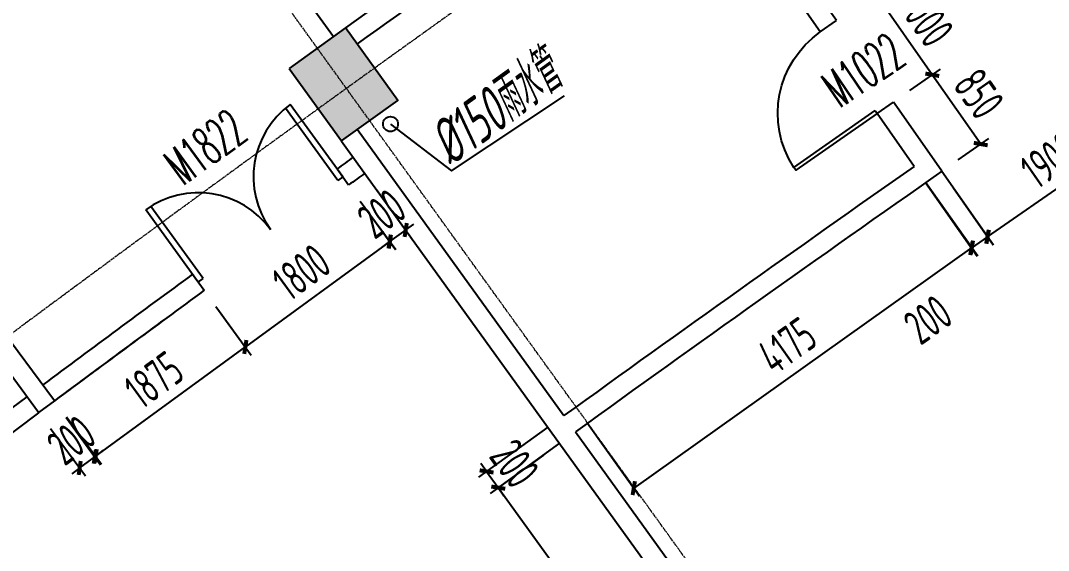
# Model space of a CAD drawing. Header units: millimetres. Extents: x 0 to 12110233, y -6694180 to 0.
# Drawn here: x 11598923 to 11609267, y -6454163 to -6448833 of the extents above; entities that cross this region are included whole.
import ezdxf
from ezdxf.enums import TextEntityAlignment as Align

# ---------------------------------------------------------------- set-up
doc = ezdxf.new("R2010")
doc.units = ezdxf.units.MM
doc.header["$LTSCALE"] = 10
doc.linetypes.add('A1-RG-AXIS-3~4F$0$CENTER', pattern=[50.8, 31.75, -6.35, 6.35, -6.35])
for name, color, linetype in [('A1-RD-3F$0$A-GLAZ', 140, 'Continuous'), ('A1-RD-3F$0$A-louban', 5, 'Continuous'), ('A1-RG-AXIS-3~4F$0$A-COLU-HATH', 8, 'Continuous'), ('A1-RG-AXIS-3~4F$0$A-COLUMN', 7, 'Continuous'), ('A1-RI-F3$0$0P-RW-GR-V', 210, 'Continuous'), ('A1-RI-F3$0$A-DIMS-1：100', 1, 'Continuous'), ('A1-RI-F3$0$A-DOOR', 32, 'Continuous'), ('A1-RI-F3$0$A-GLAX', 140, 'Continuous'), ('A1-RI-F3$0$A-SYMB', 4, 'Continuous'), ('A1-RI-F3$0$A-SYMB-AREA', 4, 'Continuous'), ('A1-RI-F3$0$A-SYMB-NAME', 4, 'Continuous'), ('A1-RI-F3$0$A-TEXT', 4, 'Continuous'), ('A1-RI-F3$0$A-TEXT1', 4, 'Continuous'), ('A1-RI-F3$0$A-WALL', 7, 'Continuous'), ('A1-RI-F3$0$A1-RI-F3$0$A-DETL-PEN1', 245, 'Continuous'), ('A1-RI-F3$0$A1-RI-F3$0$A-DETL-PEN2', 233, 'Continuous'), ('A1-RI-F3$0$Crescent canopy$0$A-DETL-PEN1', 245, 'Continuous'), ('A1-RI-F3$0$Crescent canopy$0$A-DETL-PEN2', 233, 'Continuous'), ('A1-RI-F3$0$N-SYMB-DOOR', 13, 'Continuous'), ('A1-RI-F3$0$N-SYMB-DOOR1', 13, 'Continuous'), ('A1-RI-F3$0$N-SYMB-DOOR2', 13, 'Continuous')]:
    doc.layers.add(name, color=color, linetype=linetype)
doc.layers.add('A1-RG-AXIS-3~4F$0$A-GRID', color=1, linetype='A1-RG-AXIS-3~4F$0$CENTER', lineweight=9)
doc.styles.add('A1-RI-F3$0$ECADI', font='gbeitc.shx', dxfattribs={"width": 0.7, "bigfont": 'gbcbig.shx'})
doc.styles.add('A1-RI-F3$0$ECADI-SYM', font='simplex.shx', dxfattribs={"width": 0.7, "bigfont": 'hztxt.shx'})
doc.styles.add('A1-RI-F3$0$XD2008', font='xd-hzs.shx', dxfattribs={"width": 0.7, "bigfont": 'xd-hztxt.shx'})
doc.dimstyles.new('A1-RI-F3$0$XD100$0', dxfattribs={"dimscale": 100, "dimtxt": 3.5, "dimasz": 2, "dimexe": 1, "dimexo": 2, "dimgap": 1, "dimtad": 1, "dimdec": 0, "dimdsep": 46, "dimtxsty": 'A1-RI-F3$0$XD2008', "dimblk1": 'A1-RI-F3$0$_ArchTick', "dimblk2": 'A1-RI-F3$0$_ArchTick', "dimsah": 1, "dimcen": 2.5, "dimclrd": 1, "dimclre": 1, "dimclrt": 4, "dimaunit": 1, "dimadec": 0, "dimazin": 0, "dimtfac": 1, "dimtdec": 0, "dimtix": 1, "dimtmove": 2, "dimatfit": 3, "dimfxl": 0, "dimtolj": 1, "dimtzin": 0, "dimarcsym": 0})

# ---------------------------------------------------------------- blocks, each defined once
blk = doc.blocks.new('A1-RD-3F')
at = {"layer": 'A1-RD-3F$0$A-GLAZ', "ltscale": 0.25}
for radius, start, end in [(292500, 108.926088, 127.887577), (292800, 117.388439, 127.828852)]:
    blk.add_arc((11778731.9, -6694178.6), radius, start, end, dxfattribs=at)
at = {"layer": 'A1-RD-3F$0$A-louban'}
blk.add_lwpolyline([(11592588.1, -6454464.8), (11599156.3, -6462911.6, -0.0824084), (11683479, -6417305.5)], format="xyb", dxfattribs=at)
blk = doc.blocks.new('A1-RI-F3$0$A-X-D2-60$0$d1000')
at = {"layer": 'A1-RI-F3$0$A-DOOR'}
blk.add_lwpolyline([(1257258, 175907), (1257258, 175942), (1256258, 175942), (1256258, 175907)], close=True, dxfattribs=at)
blk.add_arc((1257258, 175942), 1000, 182.0058, 269.9549, dxfattribs=at)
blk = doc.blocks.new('A1-RI-F3$0$_ArchTick')
at = {"color": 0, "linetype": 'ByBlock', "const_width": 0.4}
blk.add_lwpolyline([(-0.5, -0.5), (0.5, 0.5)], dxfattribs=at)
blk = doc.blocks.new('*D158')
at = {"layer": 'A1-RI-F3$0$A-DIMS-1：100', "color": 1, "linetype": 'ByBlock', "lineweight": -2}
for p, q in [((11608195, -6450348), (11608714, -6451089)), ((11608031, -6450463), (11608550, -6451204)), ((11608492, -6451122), (11608656, -6451007))]:
    blk.add_line(p, q, dxfattribs=at)
at = {"layer": 'A1-RI-F3$0$A-DIMS-1：100', "color": 1, "linetype": 'ByBlock', "lineweight": -2, "xscale": 100, "yscale": 100, "zscale": 100}
for p, rotation in [((11608656, -6451007), 34.98850623847241), ((11608492, -6451122), 214.9885062384724)]:
    blk.add_blockref('A1-RI-F3$0$_ArchTick', p, dxfattribs=dict(at, rotation=rotation))
at = {"layer": 'A1-RI-F3$0$A-DIMS-1：100', "color": 4, "linetype": 'ByBlock', "insert": (11608055, -6451841), "char_height": 350, "attachment_point": 5, "rotation": 34.9885, "style": 'A1-RI-F3$0$XD2008'}
blk.add_mtext('\\A1;200', dxfattribs=at)
blk = doc.blocks.new('*D159')
at = {"layer": 'A1-RI-F3$0$A-DIMS-1：100', "color": 1, "linetype": 'ByBlock', "lineweight": -2}
for p, q in [((11608032, -6450462), (11608555, -6451198)), ((11608497, -6451116), (11605094, -6453536)), ((11604629, -6452881), (11605152, -6453617))]:
    blk.add_line(p, q, dxfattribs=at)
at = {"layer": 'A1-RI-F3$0$A-DIMS-1：100', "color": 1, "linetype": 'ByBlock', "lineweight": -2, "xscale": 100, "yscale": 100, "zscale": 100}
for p, rotation in [((11608497, -6451116), 35.40948228902383), ((11605094, -6453536), 215.4094822890238)]:
    blk.add_blockref('A1-RI-F3$0$_ArchTick', p, dxfattribs=dict(at, rotation=rotation))
at = {"layer": 'A1-RI-F3$0$A-DIMS-1：100', "color": 4, "linetype": 'ByBlock', "insert": (11606637, -6452102), "char_height": 350, "attachment_point": 5, "rotation": 35.4095, "style": 'A1-RI-F3$0$XD2008'}
blk.add_mtext('\\A1;4175', dxfattribs=at)
blk = doc.blocks.new('*D160')
at = {"layer": 'A1-RI-F3$0$A-DIMS-1：100', "color": 1, "linetype": 'ByBlock', "lineweight": -2}
for p, q in [((11604230, -6452923), (11603532, -6453427)), ((11604347, -6453085), (11603649, -6453589)), ((11603613, -6453368), (11603554, -6453287)), ((11603613, -6453368), (11603730, -6453531)), ((11603730, -6453531), (11603788, -6453612))]:
    blk.add_line(p, q, dxfattribs=at)
at = {"layer": 'A1-RI-F3$0$A-DIMS-1：100', "color": 1, "linetype": 'ByBlock', "lineweight": -2, "xscale": 100, "yscale": 100, "zscale": 100}
for p, rotation in [((11603613, -6453368), 305.8111987124348), ((11603730, -6453531), 125.8111987124348)]:
    blk.add_blockref('A1-RI-F3$0$_ArchTick', p, dxfattribs=dict(at, rotation=rotation))
at = {"layer": 'A1-RI-F3$0$A-DIMS-1：100', "color": 4, "linetype": 'ByBlock', "insert": (11603894, -6453289), "char_height": 350, "attachment_point": 5, "rotation": 305.8112, "style": 'A1-RI-F3$0$XD2008'}
blk.add_mtext('\\A1;200', dxfattribs=at)
blk = doc.blocks.new('*D161')
at = {"layer": 'A1-RI-F3$0$A-DIMS-1：100', "color": 1, "linetype": 'ByBlock', "lineweight": -2}
for p, q in [((11607871, -6449537), (11608180, -6449321)), ((11608586, -6450075), (11608098, -6449378)), ((11608359, -6450234), (11608668, -6450018))]:
    blk.add_line(p, q, dxfattribs=at)
at = {"layer": 'A1-RI-F3$0$A-DIMS-1：100', "color": 1, "linetype": 'ByBlock', "lineweight": -2, "xscale": 100, "yscale": 100, "zscale": 100}
for p, rotation in [((11608098, -6449378), 124.9885062394799), ((11608586, -6450075), 304.9885062394799)]:
    blk.add_blockref('A1-RI-F3$0$_ArchTick', p, dxfattribs=dict(at, rotation=rotation))
at = {"layer": 'A1-RI-F3$0$A-DIMS-1：100', "color": 4, "linetype": 'ByBlock', "insert": (11608567, -6449569), "char_height": 350, "attachment_point": 5, "rotation": 304.9885, "style": 'A1-RI-F3$0$XD2008'}
blk.add_mtext('\\A1;850', dxfattribs=at)
blk = doc.blocks.new('*D162')
at = {"layer": 'A1-RI-F3$0$A-DIMS-1：100', "color": 1, "linetype": 'ByBlock', "lineweight": -2}
for p, q in [((11607525, -6448559), (11607468, -6448477)), ((11607298, -6448718), (11607607, -6448502)), ((11608098, -6449378), (11607525, -6448559)), ((11607871, -6449537), (11608180, -6449321)), ((11608098, -6449378), (11608156, -6449460))]:
    blk.add_line(p, q, dxfattribs=at)
at = {"layer": 'A1-RI-F3$0$A-DIMS-1：100', "color": 1, "linetype": 'ByBlock', "lineweight": -2, "xscale": 100, "yscale": 100, "zscale": 100}
for p, rotation in [((11607525, -6448559), 304.9885062395651), ((11608098, -6449378), 124.9885062395651)]:
    blk.add_blockref('A1-RI-F3$0$_ArchTick', p, dxfattribs=dict(at, rotation=rotation))
at = {"layer": 'A1-RI-F3$0$A-DIMS-1：100', "color": 4, "linetype": 'ByBlock', "insert": (11608037, -6448811), "char_height": 350, "attachment_point": 5, "rotation": 304.9885, "style": 'A1-RI-F3$0$XD2008'}
blk.add_mtext('\\A1;1000', dxfattribs=at)
blk = doc.blocks.new('*D66')
at = {"layer": 'A1-RI-F3$0$A-DIMS-1：100', "color": 1, "linetype": 'ByBlock', "lineweight": -2}
for p, q in [((11604185, -6453203), (11603650, -6453590)), ((11603731, -6453531), (11606046, -6456732)), ((11606500, -6456403), (11605965, -6456790))]:
    blk.add_line(p, q, dxfattribs=at)
at = {"layer": 'A1-RI-F3$0$A-DIMS-1：100', "color": 1, "linetype": 'ByBlock', "lineweight": -2, "xscale": 100, "yscale": 100, "zscale": 100}
for p, rotation in [((11603731, -6453531), 125.8786108955381), ((11606046, -6456732), 305.8786108955381)]:
    blk.add_blockref('A1-RI-F3$0$_ArchTick', p, dxfattribs=dict(at, rotation=rotation))
at = {"layer": 'A1-RI-F3$0$A-DIMS-1：100', "color": 4, "linetype": 'ByBlock', "insert": (11605111, -6454970), "char_height": 350, "attachment_point": 5, "rotation": 305.8786, "style": 'A1-RI-F3$0$XD2008'}
blk.add_mtext('\\A1;3950', dxfattribs=at)
blk = doc.blocks.new('*D197')
at = {"layer": 'A1-RI-F3$0$A-DIMS-1：100', "color": 1, "linetype": 'ByBlock', "lineweight": -2}
for p, q in [((11609870, -6449429), (11610271, -6450006)), ((11608653, -6451008), (11610214, -6449924)), ((11608309, -6450513), (11608710, -6451090))]:
    blk.add_line(p, q, dxfattribs=at)
at = {"layer": 'A1-RI-F3$0$A-DIMS-1：100', "color": 1, "linetype": 'ByBlock', "lineweight": -2, "xscale": 100, "yscale": 100, "zscale": 100}
for p, rotation in [((11610214, -6449924), 34.78631831067526), ((11608653, -6451008), 214.7863183106753)]:
    blk.add_blockref('A1-RI-F3$0$_ArchTick', p, dxfattribs=dict(at, rotation=rotation))
at = {"layer": 'A1-RI-F3$0$A-DIMS-1：100', "color": 4, "linetype": 'ByBlock', "insert": (11609276, -6450240), "char_height": 350, "attachment_point": 5, "rotation": 34.7863, "style": 'A1-RI-F3$0$XD2008'}
blk.add_mtext('\\A1;1900', dxfattribs=at)
blk = doc.blocks.new('A1-RI-F3$0$1500')
at = {"layer": 'A1-RI-F3$0$A-DOOR'}
for p, q in [((0, 100), (0, 850)), ((51.4, 100), (51.4, 848.2)), ((1448.6, 100), (1448.6, 848.2)), ((1500, 100), (1500, 850)), ((0, 100), (51.4, 100)), ((1500, 100), (1448.6, 100))]:
    blk.add_line(p, q, dxfattribs=at)
for centre, start, end in [((0, 100), 0, 90), ((1500, 100), 90, 180)]:
    blk.add_arc(centre, 750, start, end, dxfattribs=at)
blk = doc.blocks.new('*D383')
at = {"layer": 'A1-RI-F3$0$A-DIMS-1：100', "color": 1, "linetype": 'ByBlock', "lineweight": -2}
for p, q in [((11602504, -6450531), (11602858, -6451020)), ((11602342, -6450648), (11602696, -6451137)), ((11602799, -6450939), (11602637, -6451056)), ((11602799, -6450939), (11602880, -6450880)), ((11602637, -6451056), (11602556, -6451115))]:
    blk.add_line(p, q, dxfattribs=at)
at = {"layer": 'A1-RI-F3$0$A-DIMS-1：100', "color": 1, "linetype": 'ByBlock', "lineweight": -2, "xscale": 100, "yscale": 100, "zscale": 100}
for p, rotation in [((11602799, -6450939), 215.8968167461315), ((11602637, -6451056), 35.8968167461315)]:
    blk.add_blockref('A1-RI-F3$0$_ArchTick', p, dxfattribs=dict(at, rotation=rotation))
at = {"layer": 'A1-RI-F3$0$A-DIMS-1：100', "color": 4, "linetype": 'ByBlock', "insert": (11602557, -6450775), "char_height": 350, "attachment_point": 5, "rotation": 35.8968, "style": 'A1-RI-F3$0$XD2008'}
blk.add_mtext('\\A1;200', dxfattribs=at)
blk = doc.blocks.new('*D384')
at = {"layer": 'A1-RI-F3$0$A-DIMS-1：100', "color": 1, "linetype": 'ByBlock', "lineweight": -2}
for p, q in [((11602342, -6450648), (11602699, -6451137)), ((11602640, -6451056), (11601185, -6452116)), ((11600888, -6451708), (11601244, -6452197))]:
    blk.add_line(p, q, dxfattribs=at)
at = {"layer": 'A1-RI-F3$0$A-DIMS-1：100', "color": 1, "linetype": 'ByBlock', "lineweight": -2, "xscale": 100, "yscale": 100, "zscale": 100}
for p, rotation in [((11602640, -6451056), 36.08703370719148), ((11601185, -6452116), 216.0870337071915)]:
    blk.add_blockref('A1-RI-F3$0$_ArchTick', p, dxfattribs=dict(at, rotation=rotation))
at = {"layer": 'A1-RI-F3$0$A-DIMS-1：100', "color": 4, "linetype": 'ByBlock', "insert": (11601750, -6451364), "char_height": 350, "attachment_point": 5, "rotation": 36.087, "style": 'A1-RI-F3$0$XD2008'}
blk.add_mtext('\\A1;1800', dxfattribs=at)
blk = doc.blocks.new('*D385')
at = {"layer": 'A1-RI-F3$0$A-DIMS-1：100', "color": 1, "linetype": 'ByBlock', "lineweight": -2}
for p, q in [((11600898, -6451722), (11601244, -6452197)), ((11599670, -6453220), (11601185, -6452116)), ((11599383, -6452827), (11599729, -6453301))]:
    blk.add_line(p, q, dxfattribs=at)
at = {"layer": 'A1-RI-F3$0$A-DIMS-1：100', "color": 1, "linetype": 'ByBlock', "lineweight": -2, "xscale": 100, "yscale": 100, "zscale": 100}
for p, rotation in [((11601185, -6452116), 36.08703370712563), ((11599670, -6453220), 216.0870337071256)]:
    blk.add_blockref('A1-RI-F3$0$_ArchTick', p, dxfattribs=dict(at, rotation=rotation))
at = {"layer": 'A1-RI-F3$0$A-DIMS-1：100', "color": 4, "linetype": 'ByBlock', "insert": (11600266, -6452446), "char_height": 350, "attachment_point": 5, "rotation": 36.087, "style": 'A1-RI-F3$0$XD2008'}
blk.add_mtext('\\A1;1875', dxfattribs=at)
blk = doc.blocks.new('A1-RI-F3$0$mc')
at = {"layer": 'A1-RI-F3$0$N-SYMB-DOOR', "style": 'A1-RI-F3$0$ECADI-SYM', "width": 0.7}
for tag, p in [('门窗主编号1', (55.7, -311.3)), ('门窗主编号2', (667.6, -311.3))]:
    blk.add_attdef(tag, p, '', height=180, dxfattribs=at)
at = {"layer": 'A1-RI-F3$0$N-SYMB-DOOR', "style": 'A1-RI-F3$0$ECADI-SYM', "width": 0.7, "flags": 1}
for tag, p in [('洞口尺寸(宽X高)', (55.6, -717.2)), ('备注', (57.1, -921.2))]:
    blk.add_attdef(tag, p, '', height=180, dxfattribs=at)
at = {"layer": 'A1-RI-F3$0$N-SYMB-DOOR1', "style": 'A1-RI-F3$0$ECADI-SYM', "width": 0.7}
blk.add_attdef('门窗辅编号1', (55.7, -516.1), '', height=180, dxfattribs=at)
at = {"layer": 'A1-RI-F3$0$N-SYMB-DOOR2', "style": 'A1-RI-F3$0$ECADI-SYM', "width": 0.7}
blk.add_attdef('门窗辅编号2', (311.5, -516.1), '', height=180, dxfattribs=at)
blk = doc.blocks.new('*D488')
at = {"layer": 'A1-RI-F3$0$A-DIMS-1：100', "color": 1, "linetype": 'ByBlock', "lineweight": -2}
for p, q in [((11598627, -6452135), (11597869, -6452698)), ((11597949, -6452638), (11597890, -6452558)), ((11598985, -6452616), (11598227, -6453180)), ((11598307, -6453120), (11597949, -6452638)), ((11598307, -6453120), (11598367, -6453200))]:
    blk.add_line(p, q, dxfattribs=at)
at = {"layer": 'A1-RI-F3$0$A-DIMS-1：100', "color": 1, "linetype": 'ByBlock', "lineweight": -2, "xscale": 100, "yscale": 100, "zscale": 100}
for p, rotation in [((11597949, -6452638), 306.614895796451), ((11598307, -6453120), 126.614895796451)]:
    blk.add_blockref('A1-RI-F3$0$_ArchTick', p, dxfattribs=dict(at, rotation=rotation))
at = {"layer": 'A1-RI-F3$0$A-DIMS-1：100', "color": 4, "linetype": 'ByBlock', "insert": (11598349, -6452715), "char_height": 350, "attachment_point": 5, "rotation": 306.6149, "style": 'A1-RI-F3$0$XD2008'}
blk.add_mtext('\\A1;600', dxfattribs=at)
blk = doc.blocks.new('*D489')
at = {"layer": 'A1-RI-F3$0$A-DIMS-1：100', "color": 1, "linetype": 'ByBlock', "lineweight": -2}
for p, q in [((11598985, -6452616), (11598227, -6453180)), ((11599105, -6452777), (11598347, -6453340)), ((11598307, -6453120), (11598427, -6453281))]:
    blk.add_line(p, q, dxfattribs=at)
at = {"layer": 'A1-RI-F3$0$A-DIMS-1：100', "color": 1, "linetype": 'ByBlock', "lineweight": -2, "xscale": 100, "yscale": 100, "zscale": 100}
for p, rotation in [((11598307, -6453120), 126.633924662202), ((11598427, -6453281), 306.633924662202)]:
    blk.add_blockref('A1-RI-F3$0$_ArchTick', p, dxfattribs=dict(at, rotation=rotation))
at = {"layer": 'A1-RI-F3$0$A-DIMS-1：100', "color": 4, "linetype": 'ByBlock', "insert": (11598160, -6453390), "char_height": 350, "attachment_point": 5, "rotation": 306.6339, "style": 'A1-RI-F3$0$XD2008'}
blk.add_mtext('\\A1;200', dxfattribs=at)
blk = doc.blocks.new('*D490')
at = {"layer": 'A1-RI-F3$0$A-DIMS-1：100', "color": 1, "linetype": 'ByBlock', "lineweight": -2}
for p, q in [((11599384, -6452818), (11599738, -6453294)), ((11599224, -6452937), (11599578, -6453413)), ((11599518, -6453333), (11599679, -6453214)), ((11599679, -6453214), (11599759, -6453154)), ((11599518, -6453333), (11599438, -6453393))]:
    blk.add_line(p, q, dxfattribs=at)
at = {"layer": 'A1-RI-F3$0$A-DIMS-1：100', "color": 1, "linetype": 'ByBlock', "lineweight": -2, "xscale": 100, "yscale": 100, "zscale": 100}
for p, rotation in [((11599679, -6453214), 216.6351411892274), ((11599518, -6453333), 36.63514118922747)]:
    blk.add_blockref('A1-RI-F3$0$_ArchTick', p, dxfattribs=dict(at, rotation=rotation))
at = {"layer": 'A1-RI-F3$0$A-DIMS-1：100', "color": 4, "linetype": 'ByBlock', "insert": (11599434, -6453053), "char_height": 350, "attachment_point": 5, "rotation": 36.6351, "style": 'A1-RI-F3$0$XD2008'}
blk.add_mtext('\\A1;200', dxfattribs=at)
blk = doc.blocks.new('A1-RG-AXIS-3~4F$0$colu')
at = {"layer": 'A1-RG-AXIS-3~4F$0$A-COLU-HATH', "linetype": 'ByBlock'}
h = blk.add_hatch(color=256, dxfattribs=at)
h.paths.add_polyline_path([(11645506, -6407138), (11645842, -6407864), (11645388, -6408074), (11645053, -6407348)])
h.paths.add_polyline_path([(11672567, -6404095), (11672841, -6404846), (11673311, -6404675), (11673037, -6403924)])
h.paths.add_polyline_path([(11669749, -6396288), (11670092, -6397229), (11670562, -6397058), (11670219, -6396117)])
h.paths.add_polyline_path([(11648218, -6414201), (11648554, -6414927), (11649008, -6414718), (11648672, -6413991)])
h.paths.add_polyline_path([(11630302, -6423285), (11630693, -6423983), (11631129, -6423739), (11630739, -6423040)])
h.paths.add_polyline_path([(11626248, -6416039), (11626639, -6416737), (11627075, -6416493), (11626684, -6415795)])
h.paths.add_polyline_path([(11604911, -6438704), (11605417, -6439448), (11605996, -6439055), (11605490, -6438311)])
h.paths.add_polyline_path([(11612319, -6433818), (11612802, -6434577), (11613393, -6434200), (11612909, -6433442)])
h.paths.add_polyline_path([(11678236, -6409178), (11678568, -6410121), (11679228, -6409889), (11678897, -6408946)])
h.paths.add_polyline_path([(11591264, -6433839), (11591159, -6433557), (11590222, -6433908), (11590400, -6434382)])
h.paths.add_polyline_path([(11582706, -6437301), (11582516, -6436795), (11581580, -6437146), (11581700, -6437471)])
h.paths.add_polyline_path([(11606395, -6455924), (11606921, -6456654), (11607489, -6456244), (11606962, -6455514)])
h.paths.add_polyline_path([(11613307, -6451074), (11613812, -6451818), (11614392, -6451425), (11613886, -6450680)])
h.paths.add_polyline_path([(11620356, -6446424), (11620839, -6447183), (11621430, -6446806), (11620946, -6446047)])
h.paths.add_polyline_path([(11627535, -6441978), (11627997, -6442751), (11628598, -6442392), (11628136, -6441619)])
h.paths.add_polyline_path([(11634839, -6437741), (11635279, -6438526), (11635889, -6438184), (11635450, -6437399)])
h.paths.add_polyline_path([(11642262, -6433715), (11642678, -6434512), (11643299, -6434188), (11642882, -6433391)])
h.paths.add_polyline_path([(11657439, -6426310), (11657809, -6427131), (11658447, -6426843), (11658077, -6426022)])
h.paths.add_polyline_path([(11665180, -6422938), (11665527, -6423769), (11666173, -6423499), (11665826, -6422668)])
h.paths.add_polyline_path([(11673015, -6419789), (11673338, -6420629), (11673991, -6420379), (11673669, -6419538)])
h.paths.add_polyline_path([(11675949, -6402668), (11676281, -6403611), (11676941, -6403379), (11676610, -6402436)])
h.paths.add_polyline_path([(11632163, -6412872), (11631542, -6413196), (11632283, -6414615), (11632904, -6414290)])
h.paths.add_polyline_path([(11648553, -6404923), (11647915, -6405211), (11648573, -6406669), (11649211, -6406381)])
h.paths.add_polyline_path([(11590472, -6449024), (11591080, -6449817), (11591635, -6449392), (11591027, -6448598)])
h.paths.add_polyline_path([(11601626, -6449315), (11602153, -6450044), (11602720, -6449635), (11602194, -6448905)])
h.paths.add_polyline_path([(11597647, -6443800), (11598174, -6444530), (11598741, -6444120), (11598215, -6443391)])
h.paths.add_polyline_path([(11600306, -6431919), (11600812, -6432664), (11601391, -6432270), (11600885, -6431526)])
h.paths.add_polyline_path([(11615974, -6439552), (11616458, -6440311), (11617048, -6439934), (11616564, -6439175)])
h.paths.add_polyline_path([(11615655, -6422109), (11616117, -6422881), (11616718, -6422522), (11616256, -6421750)])
h.paths.add_polyline_path([(11619863, -6429147), (11620325, -6429919), (11620926, -6429560), (11620464, -6428788)])
h.paths.add_polyline_path([(11630859, -6430629), (11631299, -6431414), (11631910, -6431072), (11631470, -6430287)])
h.paths.add_polyline_path([(11627539, -6424694), (11627978, -6425480), (11628589, -6425138), (11628150, -6424353)])
h.paths.add_polyline_path([(11638488, -6426491), (11638905, -6427289), (11639525, -6426965), (11639108, -6426167)])
h.paths.add_polyline_path([(11646232, -6422575), (11646626, -6423384), (11647255, -6423078), (11646862, -6422268)])
h.paths.add_polyline_path([(11654086, -6418882), (11654456, -6419702), (11655094, -6419414), (11654724, -6418594)])
h.paths.add_polyline_path([(11659423, -6409141), (11659770, -6409971), (11660416, -6409702), (11660069, -6408871)])
h.paths.add_polyline_path([(11662042, -6415416), (11662388, -6416247), (11663034, -6415977), (11662688, -6415147)])
h.paths.add_polyline_path([(11670094, -6412181), (11670417, -6413021), (11671070, -6412770), (11670748, -6411930)])
edge = h.paths.add_edge_path()
edge.add_arc((11595249, -6454684), 425, 0, 360)
h.paths.add_polyline_path([(11585545, -6442594), (11586154, -6443388), (11586709, -6442962), (11586101, -6442168)])
h.paths.add_polyline_path([(11592849, -6437150), (11593376, -6437880), (11593943, -6437471), (11593417, -6436741)])
h.paths.add_polyline_path([(11608730, -6444330), (11609235, -6445075), (11609815, -6444682), (11609309, -6443937)])
h.paths.add_polyline_path([(11607910, -6426904), (11608394, -6427663), (11608984, -6427286), (11608500, -6426527)])
h.paths.add_polyline_path([(11623353, -6434983), (11623815, -6435756), (11624415, -6435396), (11623953, -6434624)])
h.paths.add_polyline_path([(11623535, -6417538), (11623974, -6418324), (11624585, -6417982), (11624146, -6417197)])
h.paths.add_polyline_path([(11635339, -6420464), (11635756, -6421262), (11636376, -6420938), (11635960, -6420140)])
h.paths.add_polyline_path([(11643258, -6416460), (11643651, -6417269), (11644281, -6416963), (11643887, -6416153)])
h.paths.add_polyline_path([(11651288, -6412684), (11651658, -6413504), (11652296, -6413216), (11651926, -6412396)])
h.paths.add_polyline_path([(11656266, -6401573), (11656651, -6402496), (11657297, -6402226), (11656912, -6401304)])
h.paths.add_polyline_path([(11664718, -6398177), (11665077, -6399111), (11665730, -6398860), (11665372, -6397926)])
h.paths.add_polyline_path([(11667657, -6405832), (11667980, -6406673), (11668633, -6406422), (11668311, -6405582)])
h.paths.add_polyline_path([(11673265, -6395025), (11673596, -6395969), (11674256, -6395737), (11673925, -6394793)])
edge = h.paths.add_edge_path()
edge.add_arc((11681417, -6417175), 425, 0, 360)
edge = h.paths.add_edge_path()
edge.add_arc((11600176, -6461115), 425, 0, 360)
edge = h.paths.add_edge_path()
edge.add_arc((11640554, -6410101), 425, 0, 360)
at = {"layer": 'A1-RG-AXIS-3~4F$0$A-COLUMN'}
blk.add_lwpolyline([(11601626, -6449315), (11602153, -6450044), (11602720, -6449635), (11602194, -6448905)], close=True, dxfattribs=at)
blk = doc.blocks.new('A1-RG-AXIS-3~4F')
at = {"layer": 'A1-RG-AXIS-3~4F$0$A-GRID', "linetype": 'A1-RG-AXIS-3~4F$0$CENTER', "ltscale": 0.05}
blk.add_lwpolyline([(11682866.1, -6392336.6, 0.1037295), (11569674.9, -6456283.6, 0.1037295)], format="xyb", dxfattribs=at)
at = {"layer": 'A1-RG-AXIS-3~4F$0$A-GRID', "ltscale": 0.05}
for points in [[(11690526.5, -6414141.6, 0.1045271), (11584753.6, -6473784.9, 0.1045271)], [(11691982.6, -6418505.7, 0.1046376), (11587756.3, -6477270.1)]]:
    blk.add_lwpolyline(points, format="xyb", dxfattribs=at)
at = {"layer": 'A1-RG-AXIS-3~4F$0$A-GRID', "linetype": 'A1-RG-AXIS-3~4F$0$CENTER', "ltscale": 0.05}
blk.add_lwpolyline([(11612502.7, -6463791.2), (11588159.5, -6430052.4)], dxfattribs=at)
blk.add_arc((11778731.9, -6694178.6), 308600, 107.574373, 131.323037, dxfattribs=at)
at = {"layer": 'A1-RG-AXIS-3~4F$0$A-GRID', "ltscale": 0.05}
blk.add_arc((11778731.9, -6694178.6), 301700, 107.53359, 131.336201, dxfattribs=at)
at = {"layer": 'A1-RG-AXIS-3~4F$0$A-COLU-HATH', "linetype": 'ByBlock'}
blk.add_blockref('A1-RG-AXIS-3~4F$0$colu', (0, 0), dxfattribs=at)
blk = doc.blocks.new('A1-RI-F3$0$A1-RI-F3$0$CRESCENT')
at = {"layer": 'A1-RI-F3$0$A1-RI-F3$0$A-DETL-PEN1'}
for radius, start, end in [(291580, 107.79006, 130.53329), (291480, 107.79008, 130.53322), (290140, 107.79045, 130.53224), (290040, 107.79047, 130.53216)]:
    blk.add_arc((761388, 423551), radius, start, end, dxfattribs=at)
at = {"layer": 'A1-RI-F3$0$A1-RI-F3$0$A-DETL-PEN2'}
for radius, start, end in [(288986, 105.8232, 130.74813), (286271, 105.7964, 131.29161), (285986, 105.79356, 131.34926)]:
    blk.add_arc((761380, 423550), radius, start, end, dxfattribs=at)
blk = doc.blocks.new('A1-RI-F3$0$5erhfh')
at = {"layer": 'A1-RI-F3$0$A-SYMB-AREA', "style": 'A1-RI-F3$0$ECADI', "width": 0.7}
blk.add_attdef('340M2', text='', height=2.5, dxfattribs=at).set_placement((0, 1.25), align=Align.MIDDLE_LEFT)
at = {"layer": 'A1-RI-F3$0$A-SYMB-NAME', "style": 'A1-RI-F3$0$ECADI', "width": 0.7}
blk.add_attdef('CHINESENAME', (-12.29, 3.09), '', height=4.5, dxfattribs=at)
blk = doc.blocks.new('A1-RI-F3$0$Crescent canopy$0$CRESCENT')
at = {"layer": 'A1-RI-F3$0$Crescent canopy$0$A-DETL-PEN1'}
for radius, start, end in [(291580, 107.79006, 130.53329), (291480, 107.79008, 130.53322), (290140, 107.79045, 130.53224), (290040, 107.79047, 130.53216)]:
    blk.add_arc((761388, 423551), radius, start, end, dxfattribs=at)
blk = doc.blocks.new('A1-RI-F3')
at = {"layer": 'A1-RI-F3$0$0P-RW-GR-V'}
blk.add_circle((11602645.8, -6449873.5), 75, dxfattribs=at)
at = {"layer": 'A1-RI-F3$0$A-DIMS-1：100', "linetype": 'ByBlock'}
blk.add_line((11598736.8, -6444370.3), (11602071.9, -6448992.7), dxfattribs=at)
at = {"layer": 'A1-RI-F3$0$A-GLAX', "ltscale": 0.25}
for p, q in [((11602107.6, -6450324), (11602224.7, -6450486.2)), ((11600652.9, -6451384), (11600771.3, -6451545.5))]:
    blk.add_line(p, q, dxfattribs=at)
for centre, radius, start, end in [((11778907.5, -6694421.9), 301400, 125.87775, 125.91577), ((11778907.5, -6694421.9), 301200, 125.87775, 125.915839), ((11778907.5, -6694421.9), 301400, 126.257944, 126.614096), ((11778907.5, -6694421.9), 301200, 126.257944, 126.614915), ((11778730, -6694180), 300900, 126.257944, 126.614438)]:
    blk.add_arc(centre, radius, start, end, dxfattribs=at)
at = {"layer": 'A1-RI-F3$0$A-SYMB'}
blk.add_lwpolyline([(11602645.8, -6449873.5), (11603259.5, -6450345.2), (11604395.4, -6449589.8)], dxfattribs=at)
at = {"layer": 'A1-RI-F3$0$A-WALL', "linetype": 'ByBlock'}
for p, q in [((11607134.2, -6448832.6), (11605643.3, -6446702.5)), ((11606970.3, -6448947.2), (11605479.4, -6446817.2)), ((11606970.3, -6448947.2), (11607134.2, -6448832.6)), ((11607543.7, -6449766.5), (11607707.6, -6449651.8)), ((11607764.9, -6449733.8), (11607707.6, -6449651.8)), ((11608195.1, -6450348.4), (11607764.9, -6449733.8)), ((11607916.6, -6450299.2), (11607543.7, -6449766.5)), ((11602314.7, -6449927.4), (11604391.9, -6452806.3)), ((11602152.5, -6450044.4), (11606394.6, -6455923.8)), ((11599265.1, -6452657.4), (11597594.4, -6450410.6)), ((11599104.6, -6452776.8), (11597553.2, -6450690.4)), ((11599265, -6452657.5), (11599104.6, -6452776.8)), ((11604508.9, -6452968.5), (11606556.8, -6455806.8))]:
    blk.add_line(p, q, dxfattribs=at)
for radius, start, end in [(302200.2, 124.950587, 125.744857), (302000.2, 125.007478, 125.744813), (297750, 125.007749, 125.84008), (297550, 124.96925, 125.840099)]:
    blk.add_arc((11778731.9, -6694178.6), radius, start, end, dxfattribs=at)
for name, p in [('A1-RG-AXIS-3~4F', (0, 0)), ('A1-RI-F3$0$Crescent canopy$0$CRESCENT', (11017346, -7117715.9))]:
    blk.add_blockref(name, p)
at = {"color": 3, "linetype": 'ByBlock'}
blk.add_blockref('A1-RD-3F', (0, 0), dxfattribs=at)
at = {"layer": 'A1-RI-F3$0$A-DOOR', "xscale": -1, "rotation": 214.900022088641}
blk.add_blockref('A1-RI-F3$0$A-X-D2-60$0$d1000', (10475736.8, -7024803.2), dxfattribs=at)
at = {"layer": 'A1-RI-F3$0$A-DOOR', "xscale": 1.19999999985482, "yscale": 1.19999999985482, "zscale": 1.19999999985482, "rotation": 36.07624682337202}
blk.add_blockref('A1-RI-F3$0$1500', (11600782.6, -6451561.5), dxfattribs=at)
at = {"layer": 'A1-RI-F3$0$A-TEXT'}
ref = blk.add_blockref('A1-RI-F3$0$5erhfh', (11604430.6, -6449835.7), dxfattribs=dict(at, xscale=100.0000000001842, yscale=100.0000000002219, zscale=100.0000000002243, rotation=35.70527493933437))
ref.add_attrib('CHINESENAME', '%%c150雨水管', (11603252.2, -6450302.4), dxfattribs={"layer": 'A1-RI-F3$0$A-SYMB-NAME', "height": 450, "rotation": 35.70527, "style": 'A1-RI-F3$0$ECADI', "width": 0.7})
at = {"layer": 'A1-RI-F3$0$Crescent canopy$0$A-DETL-PEN2'}
blk.add_blockref('A1-RI-F3$0$A1-RI-F3$0$CRESCENT', (11017346, -7117715.9), dxfattribs=at)
at = {"layer": 'A1-RI-F3$0$N-SYMB-DOOR'}
ref = blk.add_blockref('A1-RI-F3$0$mc', (11607675, -6448810.6), dxfattribs=dict(at, xscale=-1.4999999992589, yscale=1.499999999068677, rotation=34.0785992379885))
ref.add_attrib('门窗主编号1', 'M1022', (11607164.8, -6449719.4), dxfattribs={"height": 375, "rotation": 34.0786, "style": 'A1-RI-F3$0$ECADI-SYM', "width": 0.5})
ref = blk.add_blockref('A1-RI-F3$0$mc', (11600213.4, -6450174), dxfattribs=dict(at, xscale=1.499999999582653, yscale=1.499999999582653, rotation=36.17305968420515))
ref.add_attrib('门窗主编号1', 'M1822', (11600556.4, -6450501.6), dxfattribs={"height": 375, "rotation": 36.17306, "style": 'A1-RI-F3$0$ECADI-SYM', "width": 0.5})
at = {"layer": 'A1-RI-F3$0$A-TEXT1', "style": 'A1-RI-F3$0$ECADI', "width": 0.7}
for tag, p in [('（-0.050）', (11743140.2, -6434229.8)), ('（结构标高）', (11749919, -6434229.8))]:
    blk.add_attdef(tag, p, '', height=321.4, dxfattribs=at)
at = {"layer": 'A1-RI-F3$0$A-DIMS-1：100', "linetype": 'ByBlock'}
for p1, p2, distance, picture, middle in [((11607707.6, -6449651.8), (11607134.2, -6448832.6), -477, '*D162', (11608037, -6448811)), ((11608195.1, -6450348.4), (11607707.6, -6449651.8), -477, '*D161', (11608567.4, -6449568.9)), ((11608195.1, -6450348.4), (11609755.5, -6449264.4), -802.8, '*D197', (11609276.5, -6450239.9)), ((11602386.7, -6450368.9), (11602224.7, -6450486.2), 703.8, '*D383', (11602557.1, -6450774.9)), ((11607916.6, -6450299.2), (11604513.5, -6452718.5), 1002.6, '*D159', (11606636.6, -6452101.9)), ((11602224.7, -6450486.2), (11600770.1, -6451546.4), 704.7, '*D384', (11601750.5, -6451363.5)), ((11599265.5, -6452665.2), (11600780.7, -6451560.8), -686.8, '*D385', (11600265.6, -6452445.8)), ((11599145.8, -6452496.9), (11598787.9, -6452015.4), 1044.7, '*D488', (11598349.1, -6452715.2)), ((11599104.6, -6452776.8), (11599265.1, -6452657.4), -693.2, '*D490', (11599434.4, -6453052.7)), ((11604391.9, -6452806.3), (11604508.9, -6452968.5), -960.6, '*D160', (11603894.4, -6453288.5)), ((11604346.7, -6453085.5), (11606661.8, -6456286.1), -760.5, '*D66', (11605110.9, -6454970.3))]:
    dim = blk.add_aligned_dim(p1=p1, p2=p2, distance=distance, dimstyle='A1-RI-F3$0$XD100$0', override={"dimasz": 1, "dimadec": 2, "dimazin": 2}, dxfattribs=at)
    dim.commit()
    dim.dimension.update_dxf_attribs({"geometry": picture, "text_midpoint": middle})
for base, p1, p2, angle, picture, middle in [((11608656.2, -6451007.2), (11607916.6, -6450299.2), (11608080.4, -6450184.5), 34.98851, '*D158', (11608054.8, -6451841.3)), ((11598426.8, -6453280.8), (11599145.8, -6452496.9), (11599265.1, -6452657.4), 306.63392, '*D489', (11598160, -6453390))]:
    dim = blk.add_linear_dim(base=base, p1=p1, p2=p2, angle=angle, dimstyle='A1-RI-F3$0$XD100$0', override={"dimasz": 1, "dimadec": 2, "dimazin": 2}, dxfattribs=at)
    dim.commit()
    dim.dimension.update_dxf_attribs({"geometry": picture, "text_midpoint": middle, "dimtype": 129})

msp = doc.modelspace()

# ---------------------------------------------------------------- block references
msp.add_blockref('A1-RI-F3', (0, 0))

doc.saveas('drawing.dxf')
